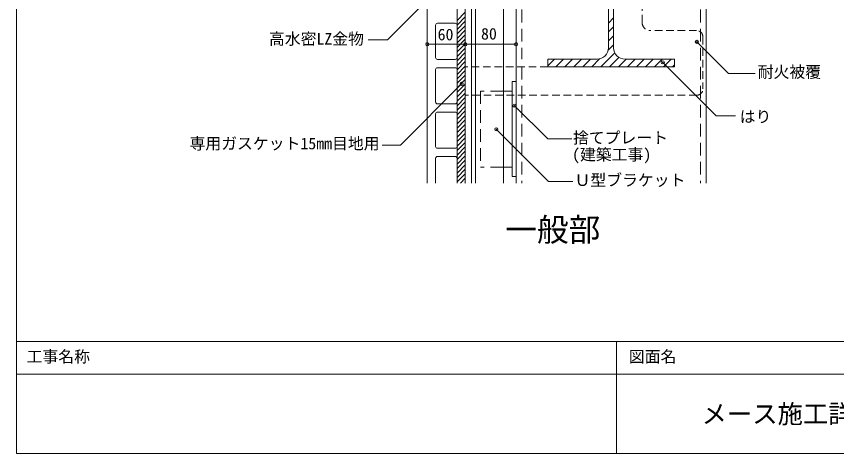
# Model space of a CAD drawing. Units: millimetres, scale not verified. Extents: x -1987 to 1973, y -1442 to 1366.
# Drawn here: x -1987 to -693, y -1442 to -753 of the extents above; entities that cross this region are included whole.
import ezdxf
from ezdxf.enums import TextEntityAlignment as Align

# ---------------------------------------------------------------- set-up
doc = ezdxf.new("R2010")
doc.units = ezdxf.units.MM
doc.header["$LTSCALE"] = 10
doc.header["$PDMODE"] = 32
doc.header["$PDSIZE"] = 5
doc.linetypes.add('DASHED1', pattern=[1.8, 1.2, -0.6])
doc.linetypes.add('DASHED2', pattern=[3, 2, -1])
for name, color, linetype, lineweight in [('0-0_メ__ス', 2, 'Continuous', 18), ('0-1_躯体', 7, 'Continuous', 18), ('0-3_鋼材', 3, 'Continuous', 18), ('0-4_その他部材', 7, 'Continuous', 18), ('0-9_部材名__寸法', 7, 'Continuous', 18), ('A-0', 6, 'Continuous', 18)]:
    doc.layers.add(name, color=color, linetype=linetype, lineweight=lineweight)
doc.styles.add('ＭＳ ゴシック', font='')
doc.styles.get('ＭＳ ゴシック').set_extended_font_data('MS Gothic')

msp = doc.modelspace()

# ---------------------------------------------------------------- linework, layer by layer
at = {"layer": '0-0_メ__ス'}
for p, q in [((-1338.77, -1015.81), (-1338.77, -544.36)), ((-1278.77, -1015.81), (-1278.77, -544.36)), ((-1325.77, -817.86), (-1325.77, -766.86)), ((-1294.77, -763.86), (-1322.77, -763.86)), ((-1291.77, -817.86), (-1291.77, -766.86)), ((-1322.77, -820.86), (-1294.77, -820.86)), ((-1325.77, -887.86), (-1325.77, -836.86)), ((-1294.77, -833.86), (-1322.77, -833.86)), ((-1291.77, -887.86), (-1291.77, -836.86)), ((-1322.77, -890.86), (-1294.77, -890.86)), ((-1294.77, -903.86), (-1322.77, -903.86)), ((-1325.77, -957.86), (-1325.77, -906.86)), ((-1291.77, -957.86), (-1291.77, -906.86)), ((-1322.77, -960.86), (-1294.77, -960.86)), ((-1325.77, -1015.81), (-1325.77, -976.86)), ((-1294.77, -973.86), (-1322.77, -973.86)), ((-1291.77, -1015.81), (-1291.77, -976.86))]:
    msp.add_line(p, q, dxfattribs=at)
for centre, start, end in [((-1322.77, -766.86), 90, 180), ((-1294.77, -766.86), 0, 90), ((-1322.77, -817.86), 180, 270), ((-1294.77, -817.86), 270, 0), ((-1322.77, -836.86), 90, 180), ((-1294.77, -836.86), 0, 90), ((-1322.77, -887.86), 180, 270), ((-1294.77, -887.86), 270, 0), ((-1322.77, -906.86), 90, 180), ((-1294.77, -906.86), 0, 90), ((-1322.77, -957.86), 180, 270), ((-1294.77, -957.86), 270, 0), ((-1322.77, -976.86), 90, 180), ((-1294.77, -976.86), 0, 90)]:
    msp.add_arc(centre, 3, start, end, dxfattribs=at)
at = {"layer": '0-1_躯体', "color": 3}
for p, q in [((-1198.77, -262.36), (-1198.77, -1015.81)), ((-898.77, -532.36), (-898.77, -1015.81)), ((-1052.77, -802.36), (-1052.77, -562.36)), ((-1044.77, -802.36), (-1044.77, -562.36)), ((-1070.77, -820.36), (-1148.77, -820.36)), ((-1148.77, -820.36), (-1148.77, -832.36)), ((-1026.77, -820.36), (-948.77, -820.36)), ((-948.77, -820.36), (-948.77, -832.36)), ((-1148.77, -832.36), (-948.77, -832.36))]:
    msp.add_line(p, q, dxfattribs=at)
at = {"layer": '0-1_躯体', "color": 3, "linetype": 'DASHED2'}
for p, q in [((-1189.77, -382.36), (-1189.77, -820.36)), ((-907.77, -532.36), (-907.77, -1015.81)), ((-1189.77, -832.36), (-1189.77, -1015.81))]:
    msp.add_line(p, q, dxfattribs=at)
at = {"layer": '0-1_躯体'}
for p, q in [((-1052.77, -763.4), (-1044.77, -755.4)), ((-1052.77, -777.55), (-1044.77, -769.55)), ((-1052.77, -791.69), (-1044.77, -783.69)), ((-1053.2, -806.26), (-1044.77, -797.83)), ((-1065.16, -832.36), (-1042.98, -810.18)), ((-1148.77, -831.12), (-1138.01, -820.36)), ((-1135.87, -832.36), (-1123.87, -820.36)), ((-1121.73, -832.36), (-1109.73, -820.36)), ((-1107.59, -832.36), (-1095.59, -820.36)), ((-1093.44, -832.36), (-1081.44, -820.36)), ((-1079.3, -832.36), (-1066.87, -819.94)), ((-1051.02, -832.36), (-1036.29, -817.64)), ((-1036.88, -832.36), (-1024.88, -820.36)), ((-1022.73, -832.36), (-1010.73, -820.36)), ((-1008.59, -832.36), (-996.59, -820.36)), ((-994.45, -832.36), (-982.45, -820.36)), ((-980.31, -832.36), (-968.31, -820.36)), ((-966.17, -832.36), (-954.16, -820.36)), ((-952.02, -832.36), (-948.77, -829.11))]:
    msp.add_line(p, q, dxfattribs=at)
at = {"layer": '0-1_躯体', "color": 3}
for centre, start, end in [((-1070.77, -802.36), 270, 0), ((-1026.77, -802.36), 180, 270)]:
    msp.add_arc(centre, 18, start, end, dxfattribs=at)
at = {"layer": '0-3_鋼材'}
for p, q in [((-1218.77, -262.36), (-1218.77, -1015.81)), ((-1268.77, -682.61), (-1268.77, -1015.81)), ((-1262.77, -677.36), (-1262.77, -1015.81)), ((-1198.77, -855.62), (-1198.77, -1005.62)), ((-1204.77, -870.62), (-1218.77, -870.62)), ((-1204.77, -990.62), (-1218.77, -990.62)), ((-1198.77, -1005.62), (-1204.77, -1005.62))]:
    msp.add_line(p, q, dxfattribs=at)
at = {"layer": '0-3_鋼材', "linetype": 'DASHED2'}
for p, q in [((-1254.77, -870.62), (-1254.77, -990.62)), ((-1218.77, -870.62), (-1254.77, -870.62)), ((-1218.77, -990.62), (-1254.77, -990.62))]:
    msp.add_line(p, q, dxfattribs=at)
at = {"layer": '0-3_鋼材'}
msp.add_lwpolyline([(-1198.77, -855.62), (-1204.77, -855.62), (-1204.77, -1005.62)], dxfattribs=at)
at = {"layer": '0-4_その他部材'}
for p, q in [((-1291.77, -1015.81), (-1291.77, -542.36)), ((-1278.77, -1015.81), (-1278.77, -542.36)), ((-1291.77, -759.51), (-1278.77, -746.51)), ((-1291.77, -759.51), (-1278.77, -746.51)), ((-1291.77, -759.51), (-1278.77, -746.51)), ((-1291.77, -766.58), (-1278.77, -753.58)), ((-1291.77, -766.58), (-1278.77, -753.58)), ((-1291.77, -766.58), (-1278.77, -753.58)), ((-1291.77, -773.65), (-1278.77, -760.65)), ((-1291.77, -773.65), (-1278.77, -760.65)), ((-1291.77, -773.65), (-1278.77, -760.65)), ((-1291.77, -780.72), (-1278.77, -767.72)), ((-1291.77, -780.72), (-1278.77, -767.72)), ((-1291.77, -780.72), (-1278.77, -767.72)), ((-1291.77, -787.79), (-1278.77, -774.79)), ((-1291.77, -787.79), (-1278.77, -774.79)), ((-1291.77, -787.79), (-1278.77, -774.79)), ((-1291.77, -794.87), (-1278.77, -781.87)), ((-1291.77, -794.87), (-1278.77, -781.87)), ((-1291.77, -794.87), (-1278.77, -781.87)), ((-1291.77, -801.94), (-1278.77, -788.94)), ((-1291.77, -801.94), (-1278.77, -788.94)), ((-1291.77, -801.94), (-1278.77, -788.94)), ((-1291.77, -809.01), (-1278.77, -796.01)), ((-1291.77, -809.01), (-1278.77, -796.01)), ((-1291.77, -809.01), (-1278.77, -796.01)), ((-1291.77, -816.08), (-1278.77, -803.08)), ((-1291.77, -816.08), (-1278.77, -803.08)), ((-1291.77, -816.08), (-1278.77, -803.08)), ((-1291.77, -823.15), (-1278.77, -810.15)), ((-1291.77, -823.15), (-1278.77, -810.15)), ((-1291.77, -823.15), (-1278.77, -810.15)), ((-1291.77, -830.22), (-1278.77, -817.22)), ((-1291.77, -830.22), (-1278.77, -817.22)), ((-1291.77, -830.22), (-1278.77, -817.22)), ((-1291.77, -837.29), (-1278.77, -824.29)), ((-1291.77, -837.29), (-1278.77, -824.29)), ((-1291.77, -837.29), (-1278.77, -824.29)), ((-1291.77, -844.36), (-1278.77, -831.36)), ((-1291.77, -844.36), (-1278.77, -831.36)), ((-1291.77, -844.36), (-1278.77, -831.36)), ((-1291.77, -851.43), (-1278.77, -838.43)), ((-1291.77, -851.43), (-1278.77, -838.43)), ((-1291.77, -851.43), (-1278.77, -838.43)), ((-1291.77, -858.51), (-1278.77, -845.51)), ((-1291.77, -858.51), (-1278.77, -845.51)), ((-1291.77, -858.51), (-1278.77, -845.51)), ((-1291.77, -865.58), (-1278.77, -852.58)), ((-1291.77, -865.58), (-1278.77, -852.58)), ((-1291.77, -865.58), (-1278.77, -852.58)), ((-1291.77, -872.65), (-1278.77, -859.65)), ((-1291.77, -872.65), (-1278.77, -859.65)), ((-1291.77, -872.65), (-1278.77, -859.65)), ((-1291.77, -879.72), (-1278.77, -866.72)), ((-1291.77, -879.72), (-1278.77, -866.72)), ((-1291.77, -879.72), (-1278.77, -866.72)), ((-1291.77, -886.79), (-1278.77, -873.79)), ((-1291.77, -886.79), (-1278.77, -873.79)), ((-1291.77, -886.79), (-1278.77, -873.79)), ((-1291.77, -893.86), (-1278.77, -880.86)), ((-1291.77, -893.86), (-1278.77, -880.86)), ((-1291.77, -893.86), (-1278.77, -880.86)), ((-1291.77, -900.93), (-1278.77, -887.93)), ((-1291.77, -900.93), (-1278.77, -887.93)), ((-1291.77, -900.93), (-1278.77, -887.93)), ((-1291.77, -908), (-1278.77, -895)), ((-1291.77, -908), (-1278.77, -895)), ((-1291.77, -908), (-1278.77, -895)), ((-1291.77, -915.07), (-1278.77, -902.07)), ((-1291.77, -915.07), (-1278.77, -902.07)), ((-1291.77, -915.07), (-1278.77, -902.07)), ((-1291.77, -922.14), (-1278.77, -909.15)), ((-1291.77, -922.14), (-1278.77, -909.15)), ((-1291.77, -922.14), (-1278.77, -909.15)), ((-1291.77, -929.22), (-1278.77, -916.22)), ((-1291.77, -929.22), (-1278.77, -916.22)), ((-1291.77, -929.22), (-1278.77, -916.22)), ((-1291.77, -936.29), (-1278.77, -923.29)), ((-1291.77, -936.29), (-1278.77, -923.29)), ((-1291.77, -936.29), (-1278.77, -923.29)), ((-1291.77, -943.36), (-1278.77, -930.36)), ((-1291.77, -943.36), (-1278.77, -930.36)), ((-1291.77, -943.36), (-1278.77, -930.36)), ((-1291.77, -950.43), (-1278.77, -937.43)), ((-1291.77, -950.43), (-1278.77, -937.43)), ((-1291.77, -950.43), (-1278.77, -937.43)), ((-1291.77, -957.5), (-1278.77, -944.5)), ((-1291.77, -957.5), (-1278.77, -944.5)), ((-1291.77, -957.5), (-1278.77, -944.5)), ((-1291.77, -964.57), (-1278.77, -951.57)), ((-1291.77, -964.57), (-1278.77, -951.57)), ((-1291.77, -964.57), (-1278.77, -951.57)), ((-1291.77, -971.64), (-1278.77, -958.64)), ((-1291.77, -971.64), (-1278.77, -958.64)), ((-1291.77, -971.64), (-1278.77, -958.64)), ((-1291.77, -978.71), (-1278.77, -965.71)), ((-1291.77, -978.71), (-1278.77, -965.71)), ((-1291.77, -978.71), (-1278.77, -965.71)), ((-1291.77, -985.78), (-1278.77, -972.78)), ((-1291.77, -985.78), (-1278.77, -972.78)), ((-1291.77, -985.78), (-1278.77, -972.78)), ((-1291.77, -992.86), (-1278.77, -979.86)), ((-1291.77, -992.86), (-1278.77, -979.86)), ((-1291.77, -992.86), (-1278.77, -979.86)), ((-1291.77, -999.93), (-1278.77, -986.93)), ((-1291.77, -999.93), (-1278.77, -986.93)), ((-1291.77, -999.93), (-1278.77, -986.93)), ((-1291.77, -1007), (-1278.77, -994)), ((-1291.77, -1007), (-1278.77, -994)), ((-1291.77, -1007), (-1278.77, -994)), ((-1291.77, -1014.07), (-1278.77, -1001.07)), ((-1291.77, -1014.07), (-1278.77, -1001.07)), ((-1291.77, -1014.07), (-1278.77, -1001.07)), ((-1286.44, -1015.81), (-1278.77, -1008.14)), ((-1286.44, -1015.81), (-1278.77, -1008.14)), ((-1286.44, -1015.81), (-1278.77, -1008.14)), ((-1279.37, -1015.81), (-1278.77, -1015.21)), ((-1279.37, -1015.81), (-1278.77, -1015.21)), ((-1279.37, -1015.81), (-1278.77, -1015.21))]:
    msp.add_line(p, q, dxfattribs=at)
at = {"layer": '0-4_その他部材', "linetype": 'DASHED1'}
for p, q in [((-999.77, -762.36), (-999.77, -602.36)), ((-913.77, -775.36), (-986.77, -775.36)), ((-903.77, -785.36), (-903.77, -867.36)), ((-1148.77, -832.36), (-1278.77, -832.36)), ((-913.77, -877.36), (-1278.77, -877.36))]:
    msp.add_line(p, q, dxfattribs=at)
for centre, radius, start, end in [((-986.77, -762.36), 13, 180, 270), ((-913.77, -785.36), 10, 0, 90), ((-913.77, -867.36), 10, 270, 0)]:
    msp.add_arc(centre, radius, start, end, dxfattribs=at)
at = {"layer": '0-9_部材名__寸法'}
for p, q in [((-1265.67, -653.91), (-1401.47, -789.72)), ((-1401.65, -789.72), (-1432.04, -789.72)), ((-1198.77, -796.88), (-1338.77, -796.88)), ((-913.48, -793.1), (-863.69, -842.89)), ((-863.69, -842.89), (-821.37, -842.89)), ((-1284.61, -859.42), (-1381.24, -956.05)), ((-1201.14, -893.76), (-1148.71, -946.2)), ((-1229.93, -931.01), (-1147.57, -1013.36)), ((-1381.24, -956.05), (-1409.82, -956.05)), ((-1148.71, -946.2), (-1110.92, -946.2)), ((-1147.57, -1013.36), (-1108.97, -1013.36))]:
    msp.add_line(p, q, dxfattribs=at)
msp.add_lwpolyline([(-967.17, -825.48), (-882.96, -909.69), (-852.47, -909.69)], dxfattribs=at)
for p in [(-1338.77, -796.88), (-1278.77, -796.88), (-1198.77, -796.88), (-913.48, -793.1), (-967.17, -825.48), (-1284.61, -859.42), (-1201.14, -893.76), (-1229.93, -931.01)]:
    msp.add_point(p, dxfattribs=at)
at = {"layer": 'A-0'}
for p, q in [((-1987.16, -1442.32), (-1987.16, 1365.6)), ((-1987.16, -1265.5), (1973.48, -1265.5)), ((-1040.28, -1265.5), (-1040.28, -1442.32)), ((-1987.16, -1317.2), (1973.48, -1317.2)), ((-1987.16, -1442.32), (1973.48, -1442.32))]:
    msp.add_line(p, q, dxfattribs=at)

# ---------------------------------------------------------------- texts
at = {"layer": '0-9_部材名__寸法', "style": 'ＭＳ ゴシック'}
for s, height, p in [('高水密LZ金物', 18.33, (-1588.66, -802.94)), ('60', 18.33, (-1322.44, -796.19)), ('80', 18.33, (-1253.97, -795.02)), ('耐火被覆', 18.33, (-817.39, -855.16)), ('はり', 18.33, (-845.84, -925.59)), ('専用ガスケット15mm目地用', 18.33, (-1714, -968.01)), ('捨てプレート', 18.33, (-1108.91, -958.95)), ('(建築工事)', 18.33, (-1110.29, -985.49)), ('Ｕ型ブラケット', 18.33, (-1106.38, -1025.76)), ('一般部', 36.66, (-1215.75, -1118.56))]:
    msp.add_text(s, height=height, dxfattribs=at).set_placement(p, align=Align.BOTTOM_LEFT)
at = {"layer": 'A-0', "color": 7, "style": 'ＭＳ ゴシック'}
for s, height, p in [('工事名称', 18.33, (-1971.1, -1304.09)), ('図面名', 18.33, (-1020.68, -1304.09)), ('メース施工詳細図:ハイプルーフ5000（横張り）', 29.33, (-906, -1403.27))]:
    msp.add_text(s, height=height, dxfattribs=at).set_placement(p, align=Align.BOTTOM_LEFT)

doc.saveas('drawing.dxf')
